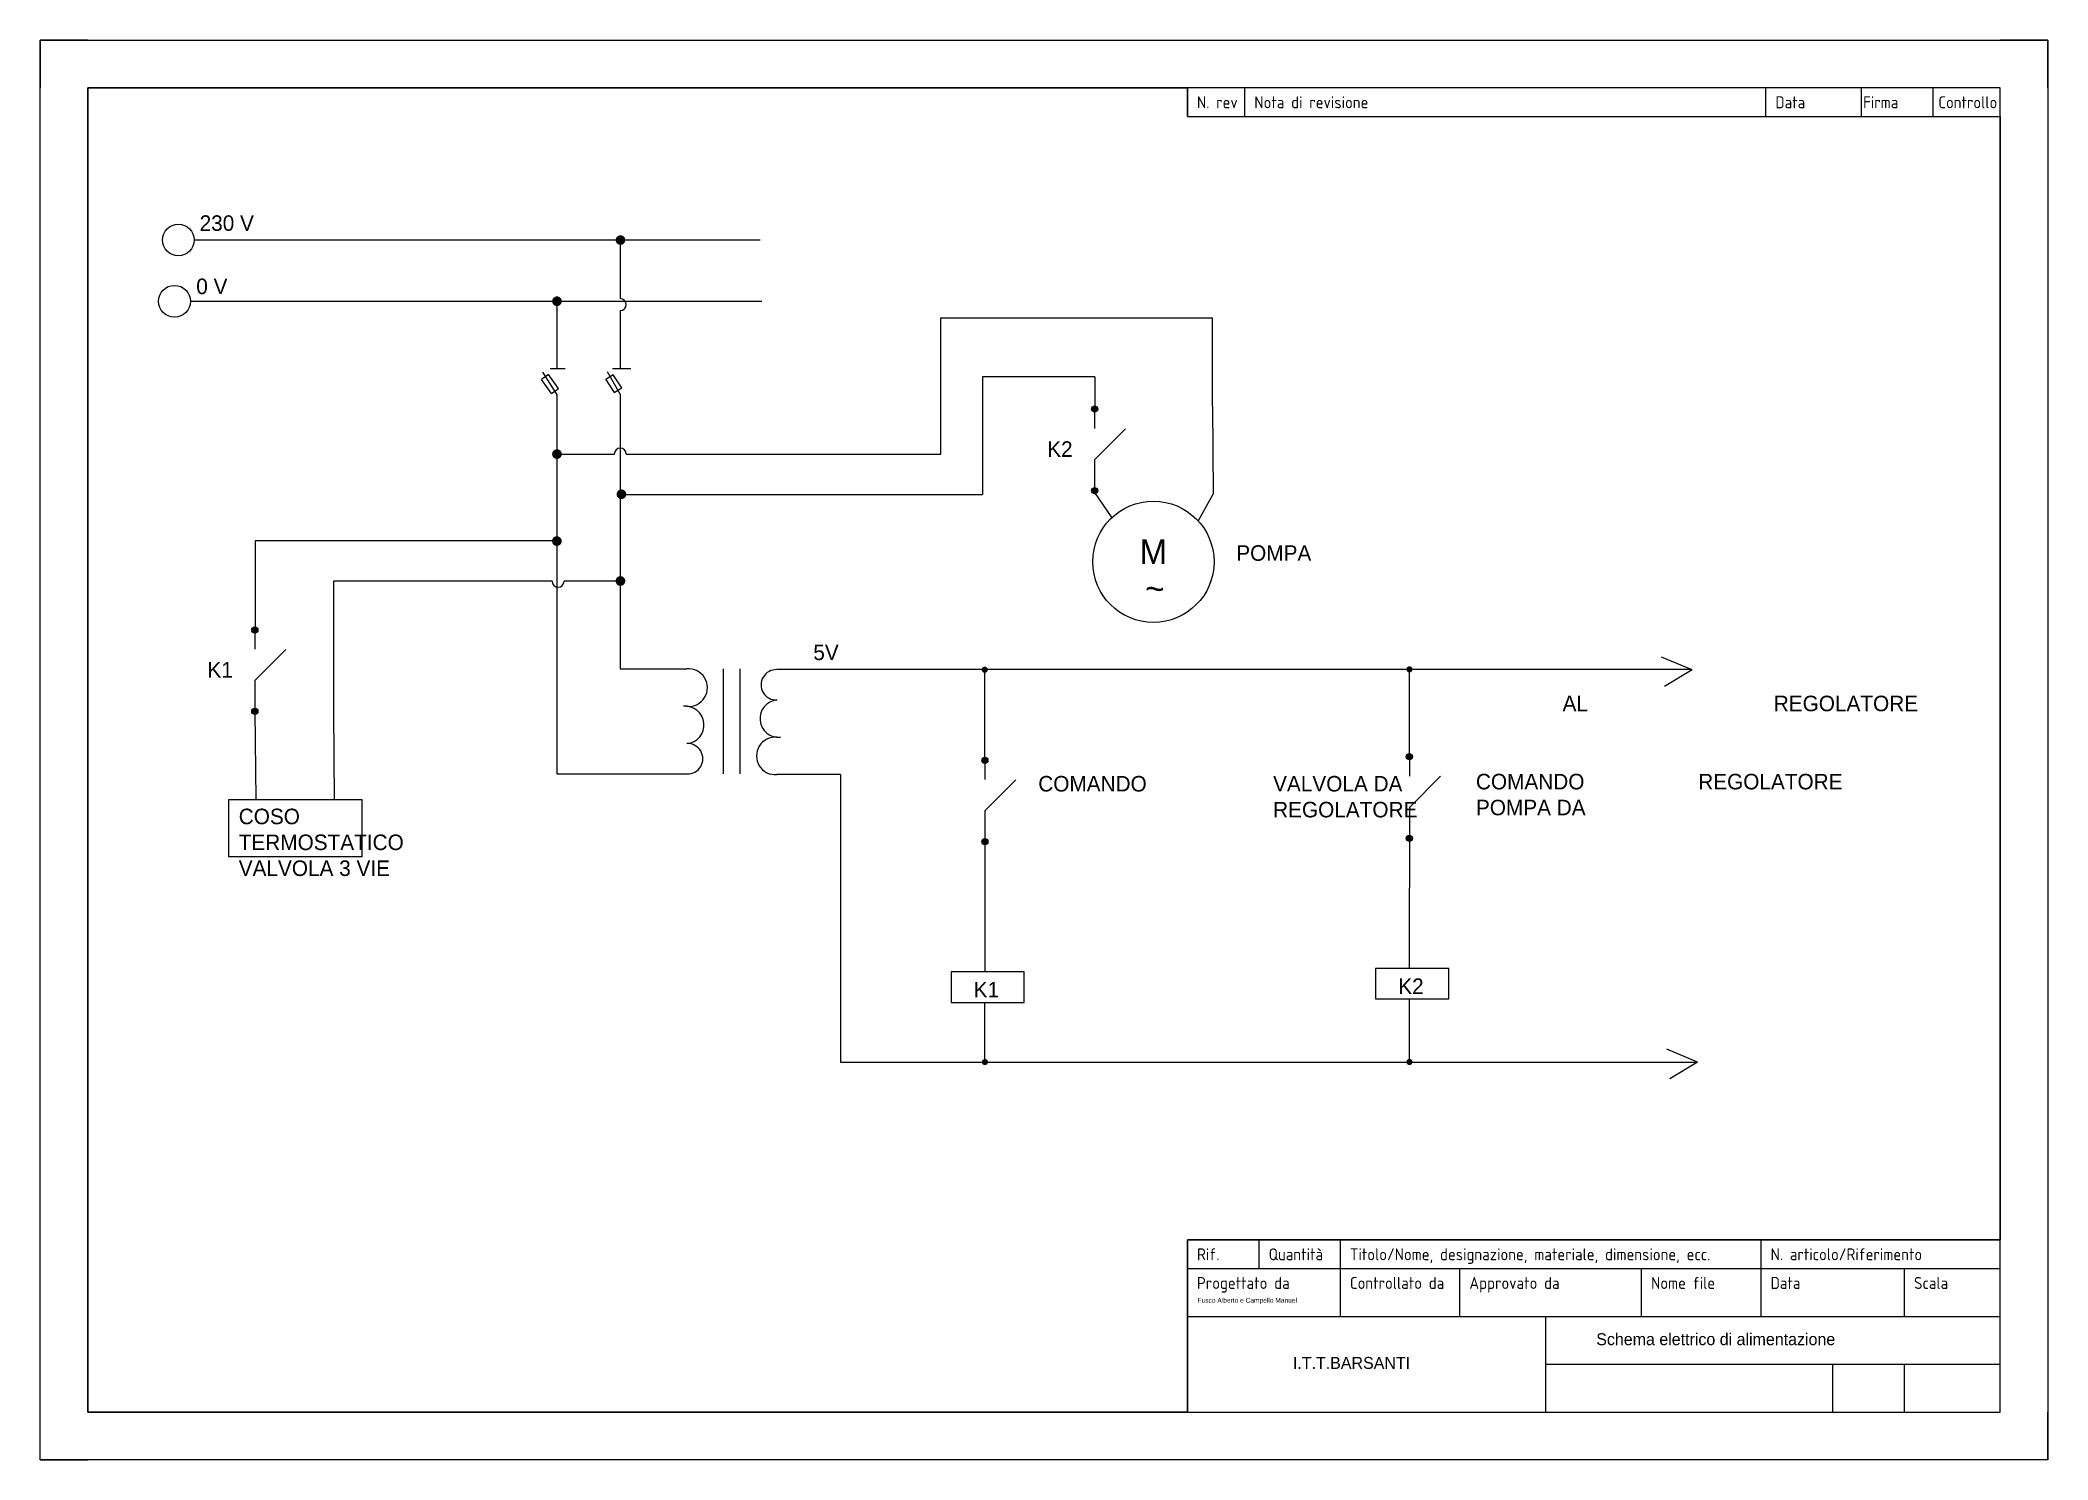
# Model space of a CAD drawing. Header units: millimetres. Extents: x 0 to 420, y 0 to 297.
import ezdxf
from ezdxf.enums import TextEntityAlignment as Align

# ---------------------------------------------------------------- set-up
doc = ezdxf.new("R2010")
doc.units = ezdxf.units.MM
doc.header["$LTSCALE"] = 0.5
for name, color, linetype in [('FRAME 025', 7, 'Continuous'), ('FRAME 070', 5, 'Continuous'), ('FRAME 200', 8, 'Continuous'), ('griglia', 254, 'Continuous'), ('TESTO', 7, 'Continuous'), ('TUBAZIONI', 7, 'Continuous'), ('Viewport', 7, 'Continuous')]:
    doc.layers.add(name, color=color, linetype=linetype)
doc.styles.add('ISO Proportional', font='isocp.shx')

msp = doc.modelspace()

# ---------------------------------------------------------------- hatches: boundary and pattern name
at = {"true_color": 0xffffff}
h = msp.add_hatch(color=7, dxfattribs=at)
h.dxf.hatch_style = 1
h.paths.add_polyline_path([(120.38, 255.18), (122.42, 255.18, 1)])
h.paths.add_polyline_path([(122.42, 255.18), (120.38, 255.18, 1)])
h = msp.add_hatch(color=7, dxfattribs=at)
h.dxf.hatch_style = 1
h.paths.add_polyline_path([(107.1, 242.39), (109.14, 242.39, 1)])
h.paths.add_polyline_path([(109.14, 242.39), (107.1, 242.39, 1)])
h = msp.add_hatch(color=7, dxfattribs=at)
h.dxf.hatch_style = 1
h.paths.add_polyline_path([(107.09, 210.4), (109.14, 210.4, 1)])
h.paths.add_polyline_path([(109.14, 210.4), (107.09, 210.4, 1)])
h = msp.add_hatch(color=7, dxfattribs=at)
h.dxf.hatch_style = 1
h.paths.add_polyline_path([(120.58, 202), (122.63, 202, 1)])
h.paths.add_polyline_path([(122.63, 202), (120.58, 202, 1)])
h = msp.add_hatch(color=7, dxfattribs=at)
h.dxf.hatch_style = 1
h.paths.add_polyline_path([(109.12, 192.2), (107.07, 192.2, 1)])
h.paths.add_polyline_path([(107.07, 192.2), (109.12, 192.2, 1)])
h = msp.add_hatch(color=7, dxfattribs=at)
h.dxf.hatch_style = 1
h.paths.add_polyline_path([(122.42, 183.85), (120.37, 183.85, 1)])
h.paths.add_polyline_path([(120.37, 183.85), (122.42, 183.85, 1)])
at = {"layer": 'TESTO', "true_color": 0xffffff}
h = msp.add_hatch(color=7, dxfattribs=at)
h.paths.add_polyline_path([(220.58, 220.46, 0.414214), (219.93, 219.81, 0.414214), (220.58, 219.16)])
h.paths.add_polyline_path([(221.23, 219.81, 0.414214), (220.58, 220.46), (220.58, 219.16, 0.414214)])
h = msp.add_hatch(color=7, dxfattribs=at)
h.paths.add_polyline_path([(220.58, 203.4, 0.414214), (219.93, 202.75, 0.414214), (220.58, 202.1)])
h.paths.add_polyline_path([(220.58, 203.4), (220.58, 202.1, 0.414214), (221.23, 202.75, 0.414214)])
h = msp.add_hatch(color=7, dxfattribs=at)
h.paths.add_polyline_path([(44.91, 174.28, 0.414214), (44.26, 173.63, 0.414214), (44.91, 172.98)])
h.paths.add_polyline_path([(45.56, 173.63, 0.414214), (44.91, 174.28), (44.91, 172.98, 0.414214)])
h = msp.add_hatch(color=7, dxfattribs=at)
h.paths.add_polyline_path([(197.6, 165.95, 0.414214), (196.95, 165.3, 0.414214), (197.6, 164.65)])
h.paths.add_polyline_path([(198.25, 165.3, 0.414214), (197.6, 165.95), (197.6, 164.65, 0.414214)])
h = msp.add_hatch(color=7, dxfattribs=at)
h.paths.add_polyline_path([(286.45, 166.02, 0.414214), (285.8, 165.37, 0.414214), (286.45, 164.72)])
h.paths.add_polyline_path([(287.1, 165.37, 0.414214), (286.45, 166.02), (286.45, 164.72, 0.414214)])
h = msp.add_hatch(color=7, dxfattribs=at)
h.paths.add_polyline_path([(44.91, 157.23, 0.414214), (44.26, 156.58, 0.414214), (44.91, 155.93)])
h.paths.add_polyline_path([(44.91, 157.23), (44.91, 155.93, 0.414214), (45.56, 156.58, 0.414214)])
h = msp.add_hatch(color=7, dxfattribs=at)
h.paths.add_polyline_path([(197.63, 147, 0.414214), (196.98, 146.35, 0.414214), (197.63, 145.7)])
h.paths.add_polyline_path([(198.28, 146.35, 0.414214), (197.63, 147), (197.63, 145.7, 0.414214)])
h = msp.add_hatch(color=7, dxfattribs=at)
h.paths.add_polyline_path([(286.44, 147.74, 0.414214), (285.79, 147.09, 0.414214), (286.44, 146.44)])
h.paths.add_polyline_path([(287.09, 147.09, 0.414214), (286.44, 147.74), (286.44, 146.44, 0.414214)])
h = msp.add_hatch(color=7, dxfattribs=at)
h.paths.add_polyline_path([(286.44, 130.68, 0.414214), (285.79, 130.03, 0.414214), (286.44, 129.38)])
h.paths.add_polyline_path([(286.44, 130.68), (286.44, 129.38, 0.414214), (287.09, 130.03, 0.414214)])
h = msp.add_hatch(color=7, dxfattribs=at)
h.paths.add_polyline_path([(197.63, 129.95, 0.414214), (196.98, 129.3, 0.414214), (197.63, 128.65)])
h.paths.add_polyline_path([(197.63, 129.95), (197.63, 128.65, 0.414214), (198.28, 129.3, 0.414214)])
h = msp.add_hatch(color=7, dxfattribs=at)
h.paths.add_polyline_path([(197.64, 83.86, 0.414214), (196.99, 83.21, 0.414214), (197.64, 82.56)])
h.paths.add_polyline_path([(198.29, 83.21, 0.414214), (197.64, 83.86), (197.64, 82.56, 0.414214)])
h = msp.add_hatch(color=7, dxfattribs=at)
h.paths.add_polyline_path([(286.46, 83.88, 0.414214), (285.81, 83.23, 0.414214), (286.46, 82.58)])
h.paths.add_polyline_path([(287.11, 83.23, 0.414214), (286.46, 83.88), (286.46, 82.58, 0.414214)])

# ---------------------------------------------------------------- linework, layer by layer
for p, q in [((32.2, 255.21), (150.59, 255.21)), ((121.35, 254.52), (121.35, 242.92)), ((31.44, 242.37), (151, 242.37)), ((108.12, 242.37), (108.12, 228.33)), ((121.35, 240.45), (121.35, 228.33)), ((188.4, 210.4), (188.4, 238.88)), ((188.4, 238.88), (245.24, 238.88)), ((245.24, 220.45), (245.24, 238.88)), ((106.34, 227.05), (104.88, 226)), ((108.12, 222.91), (105.16, 227.52)), ((108.43, 224.14), (106.34, 227.05)), ((106.66, 228.33), (109.86, 228.33)), ((119.9, 227), (118.32, 225.98)), ((121.35, 222.91), (118.66, 227.62)), ((119.74, 228.33), (123.54, 228.33)), ((121.65, 224.3), (119.9, 227)), ((106.97, 223.1), (104.88, 226)), ((106.97, 223.1), (108.43, 224.14)), ((108.08, 222.97), (108.08, 166.15)), ((118.27, 226.08), (120.08, 223.28)), ((120.08, 223.28), (121.65, 224.3)), ((121.35, 222.91), (121.35, 165.45)), ((220.63, 226.6), (197.14, 226.6)), ((197.14, 226.6), (197.14, 201.92)), ((220.63, 226.6), (220.63, 220.04)), ((220.58, 219.81), (220.58, 215.78)), ((245.24, 220.45), (245.36, 202.12)), ((108.08, 210.4), (108.08, 210.4)), ((108.08, 210.4), (120.12, 210.4)), ((122.59, 210.4), (151.44, 210.4)), ((151.03, 210.4), (151.03, 210.4)), ((151.03, 210.4), (188.4, 210.4)), ((220.58, 209.22), (220.58, 202.75)), ((121.35, 201.92), (150.69, 201.92)), ((150.46, 201.92), (197.14, 201.92)), ((220.58, 202.37), (224.17, 197.07)), ((245.36, 202.12), (242.24, 196.44)), ((108.35, 192.28), (44.96, 192.28)), ((44.96, 192.28), (44.96, 173.86)), ((78.33, 183.81), (61.36, 183.81)), ((61.36, 183.81), (61.36, 173.48)), ((107.12, 183.81), (78.27, 183.81)), ((121.63, 183.81), (109.59, 183.81)), ((44.91, 173.63), (44.91, 169.61)), ((61.36, 173.48), (61.36, 156.03)), ((108.08, 166.15), (108.08, 143.5)), ((121.35, 165.45), (135.31, 165.45)), ((142.89, 165.45), (142.89, 143.5)), ((146.39, 165.45), (146.39, 143.5)), ((345.42, 165.31), (154.13, 165.31)), ((197.63, 147), (197.63, 165.31)), ((286.45, 147.02), (286.45, 164.68)), ((345.62, 165.28), (339.2, 167.95)), ((345.62, 165.28), (339.82, 161.76)), ((44.91, 163.04), (44.91, 156.58)), ((44.91, 156.58), (45.11, 138.16)), ((61.36, 156.49), (61.48, 138.16)), ((135.37, 157.65), (135.37, 157.64)), ((154.02, 158.94), (154.02, 158.95)), ((135.43, 149.86), (135.43, 149.85)), ((154.07, 151.16), (154.07, 151.16)), ((286.44, 147.09), (286.44, 143.06)), ((108.08, 143.5), (135.31, 143.5)), ((167.45, 143.36), (154.13, 143.36)), ((167.45, 143.36), (167.45, 83.21)), ((197.63, 146.35), (197.63, 142.33)), ((39.48, 138.16), (67.28, 138.16)), ((39.48, 126.18), (39.48, 138.16)), ((67.28, 138.16), (67.28, 126.18)), ((197.66, 102.08), (197.69, 135.82)), ((286.47, 102.82), (286.5, 136.56)), ((67.28, 126.18), (39.48, 126.18)), ((190.57, 102.08), (190.57, 95.7)), ((205.88, 102.08), (190.57, 102.08)), ((205.88, 95.7), (205.88, 102.08)), ((279.38, 102.82), (279.38, 96.43)), ((294.69, 102.82), (279.38, 102.82)), ((294.69, 96.43), (294.69, 102.82)), ((190.57, 95.7), (205.88, 95.7)), ((197.64, 83.21), (197.65, 95.7)), ((279.38, 96.43), (294.69, 96.43)), ((286.45, 83.29), (286.46, 96.43)), ((346.74, 83.21), (340.32, 85.88)), ((167.45, 83.21), (346.74, 83.21)), ((346.74, 83.21), (340.94, 79.69))]:
    msp.add_line(p, q)
for centre, radius in [((28.89, 255.21), 3.31), ((28.11, 242.37), 3.33), ((232.89, 187.87), 12.68)]:
    msp.add_circle(centre, radius)
for centre, radius, start, end in [((135.67, 161.55), 3.92, 264.8097, 95.1903), ((153.99, 162.13), 3.18, 87.5415, 272.4585), ((134.95, 153.75), 3.92, 275.3714, 95.3714), ((154.5, 155.06), 3.92, 95.3714, 275.3714), ((135.45, 146.67), 3.18, 267.5415, 92.4585), ((153.78, 147.26), 3.92, 84.8097, 275.1903)]:
    msp.add_arc(centre, radius, start, end)
at = {"layer": 'FRAME 070'}
for p, q in [((410, 287), (10, 287)), ((10, 287), (10, 10)), ((240, 281), (240, 287)), ((252, 281), (252, 287)), ((361, 281), (361, 287)), ((381, 281), (381, 287)), ((396, 281), (396, 287)), ((410, 10), (410, 287)), ((240, 281), (410, 281)), ((240, 46), (410, 46)), ((240, 40), (240, 46)), ((255, 40), (255, 46)), ((272, 40), (272, 46)), ((360, 40), (360, 46)), ((240, 40), (410, 40)), ((240, 10), (240, 40)), ((272, 30), (272, 40)), ((297, 30), (297, 40)), ((335, 30), (335, 40)), ((360, 30), (360, 40)), ((390, 30), (390, 40)), ((240, 30), (410, 30)), ((315, 10), (315, 30)), ((315, 20), (410, 20)), ((375, 10), (375, 20)), ((390, 10), (390, 20)), ((10, 10), (410, 10))]:
    msp.add_line(p, q, dxfattribs=at)
at = {"layer": 'FRAME 200'}
for p, q in [((0, 297), (0, 287)), ((10, 297), (0, 297)), ((420, 297), (410, 297)), ((420, 287), (420, 297)), ((0, 0), (0, 10)), ((420, 0), (420, 10)), ((0, 0), (10, 0)), ((420, 0), (410, 0))]:
    msp.add_line(p, q, dxfattribs=at)
at = {"layer": 'griglia'}
for p, q in [((0, 297), (420, 297)), ((0, 0), (0, 297)), ((420, 297), (420, 0)), ((420, 0), (0, 0))]:
    msp.add_line(p, q, dxfattribs=at)
at = {"layer": 'TESTO'}
for centre in [(220.58, 219.81), (220.58, 202.75), (44.91, 173.63), (44.91, 156.58), (197.63, 146.35), (286.44, 147.09), (286.44, 130.03), (197.63, 129.3)]:
    msp.add_circle(centre, 0.65, dxfattribs=at)
at = {"layer": 'TUBAZIONI'}
for p, q in [((220.58, 209.22), (227.08, 215.72)), ((44.91, 163.04), (51.41, 169.54)), ((286.44, 136.5), (292.94, 143)), ((197.63, 135.76), (204.13, 142.26))]:
    msp.add_line(p, q, dxfattribs=at)
for centre, start, end in [((121.35, 241.68), 270, 90), ((121.35, 210.4), 0, 180), ((108.35, 183.81), 180, 360)]:
    msp.add_arc(centre, 1.24, start, end, dxfattribs=at)
at = {"layer": 'Viewport'}
msp.add_lwpolyline([(10, 287), (240, 287), (240, 281), (410, 281), (410, 46), (240, 46), (240, 10), (10, 10)], close=True, dxfattribs=at)

# ---------------------------------------------------------------- texts
at = {"layer": 'FRAME 025', "style": 'ISO Proportional'}
for s, p in [('N. rev', (242, 284)), ('Nota di revisione', (254, 284)), ('Data', (363, 284)), ('Firma', (381.36, 284)), ('Controllo', (397.08, 284)), ('Rif.', (242, 43)), ('Quantità', (257, 43)), ('Titolo/Nome, designazione, materiale, dimensione, ecc.', (274, 43)), ('N. articolo/Riferimento', (362, 43)), ('Progettato da', (242, 37)), ('Controllato da', (274, 37)), ('Approvato da ', (299, 37)), ('Nome file', (337, 37)), ('Data', (362, 37)), ('Scala', (392, 37))]:
    msp.add_text(s, height=2.5, dxfattribs=at).set_placement(p, align=Align.MIDDLE_LEFT)
at = {"layer": 'griglia', "insert": (242.12, 33.87), "char_height": 1, "attachment_point": 1}
msp.add_mtext('Fusco Alberto e Campello Manuel', dxfattribs=at)
at = {"layer": 'griglia', "char_height": 2.5, "attachment_point": 1}
for s, width, insert in [('Schema elettrico di alimentazione', 78.6221, (325.53, 26.49)), ('I.T.T.BARSANTI', 45.975, (262.07, 21.53))]:
    msp.add_mtext_dynamic_manual_height_columns(s, width=width, gutter_width=12.5, heights=[0], dxfattribs=dict(at, insert=insert))
at = {"layer": 'TUBAZIONI'}
note = msp.add_mtext_dynamic_manual_height_columns('230 ', width=15.069, gutter_width=12.5, heights=[6.19, 0], dxfattribs=dict(at, insert=(33.36, 260.35), char_height=3.25, attachment_point=1))
for column, words in zip(note.columns.linked_columns, ['V']):
    column.text = words
at = {"layer": 'TUBAZIONI', "attachment_point": 1}
for s, width, heights, insert, char_height in [('0 V', 7.4048, [0], (32.66, 247.12), 3.25), ('K2', 15.069, [6.19], (210.67, 213.08), 3.25), ('M', 15.069, [6.19], (229.98, 192.59), 5.2), ('POMPA', 15.069, [6.19], (250.22, 191.33), 3.25), ('~', 15.069, [6.19], (231.18, 184.88), 5.2), ('5V', 15.069, [6.19], (161.74, 170.56), 3.25), ('K1', 15.069, [6.19], (35, 166.91), 3.25), ('K1', 15.069, [6.19], (195.3, 99.98), 3.25), ('K2', 15.069, [6.19], (284.11, 100.71), 3.25)]:
    msp.add_mtext_dynamic_manual_height_columns(s, width=width, gutter_width=12.5, heights=heights, dxfattribs=dict(at, insert=insert, char_height=char_height))
at = {"layer": 'TUBAZIONI'}
note = msp.add_mtext_dynamic_manual_height_columns('AL ', width=31.6858, gutter_width=12.5, heights=[6.4, 0], dxfattribs=dict(at, insert=(318.48, 159.86), char_height=3.25, attachment_point=1))
for column, words in zip(note.columns.linked_columns, ['REGOLATORE']):
    column.text = words
note = msp.add_mtext_dynamic_manual_height_columns('COMANDO ', width=36.6276, gutter_width=12.5, heights=[8.38, 0], dxfattribs=dict(at, insert=(208.8, 143.07), char_height=3.25, attachment_point=1))
for column, words in zip(note.columns.linked_columns, ['VALVOLA DA REGOLATORE']):
    column.text = words
note = msp.add_mtext_dynamic_manual_height_columns('COMANDO POMPA DA ', width=33.9987, gutter_width=12.5, heights=[9.38, 0], dxfattribs=dict(at, insert=(300.36, 143.51), char_height=3.25, attachment_point=1))
for column, words in zip(note.columns.linked_columns, ['REGOLATORE']):
    column.text = words
note = msp.add_mtext_dynamic_manual_height_columns('COSO TERMOSTATICO\\PVALVOLA 3 ', width=34.9059, gutter_width=12.5, heights=[17.71, 0], dxfattribs=dict(at, insert=(41.54, 136.23), char_height=3.25, attachment_point=1))
for column, words in zip(note.columns.linked_columns, ['VIE']):
    column.text = words

doc.saveas('drawing.dxf')
